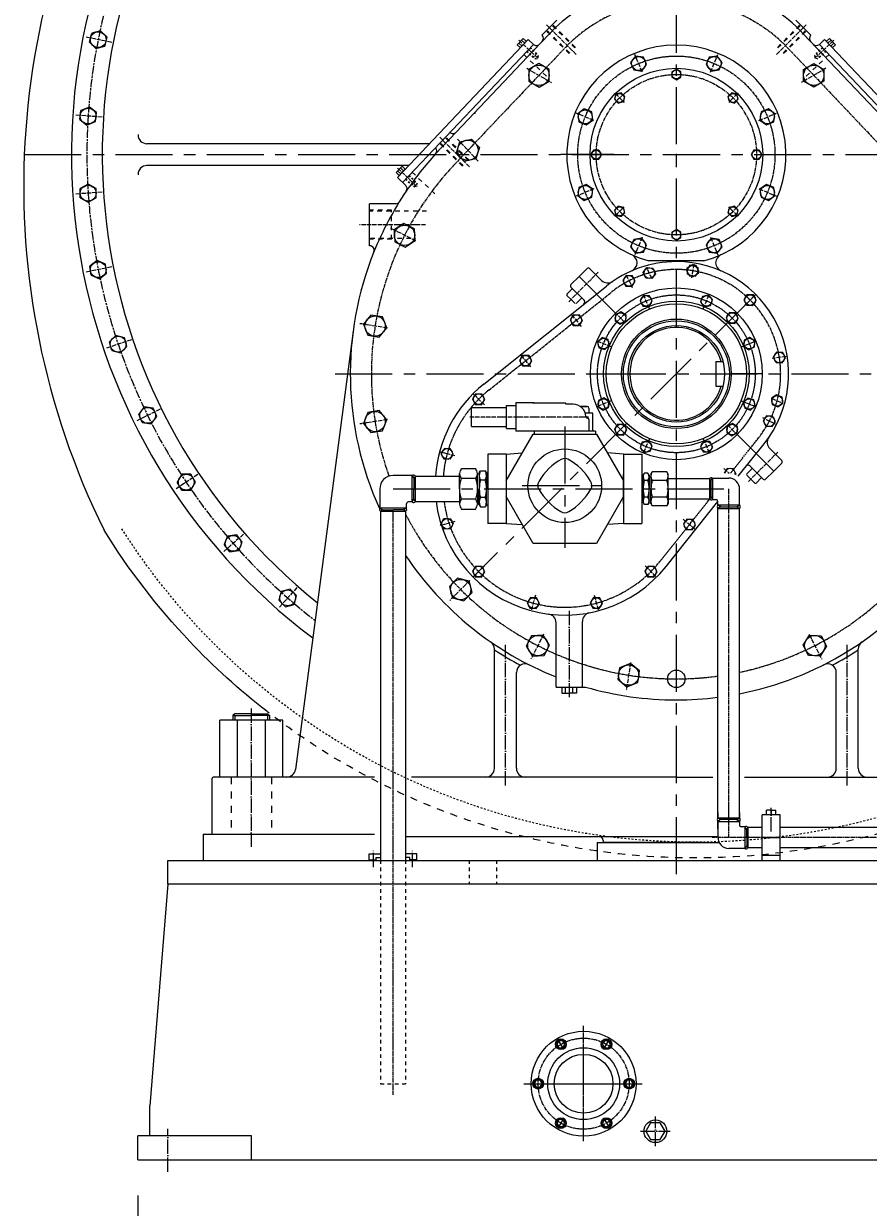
# Model space of a CAD drawing. Header units: inches. Extents: x -7 to 38035, y 41 to 29026.
# Drawn here: x 7197 to 8608, y 2469 to 4445 of the extents above; entities that cross this region are included whole.
import ezdxf

# ---------------------------------------------------------------- set-up
doc = ezdxf.new("R2010")
doc.units = ezdxf.units.IN
doc.header["$MEASUREMENT"] = 0
for name, pattern in [('ACAD_ISO04W100', [30, 24, -3, 0, -3]), ('CENTER', [50.8, 31.75, -6.35, 6.35, -6.35]), ('CHAIN', [0.7087, 0.4724, -0.0591, 0.1181, -0.0591]), ('EB_DASH', [6, 3, -3])]:
    doc.linetypes.add(name, pattern=pattern)
doc.layers.get('Defpoints').update_dxf_attribs({"lineweight": 5})
doc.layers.add('CAXA1', color=5, linetype='CENTER', lineweight=5)
doc.styles.add('Roman', font='arial.ttf')
doc.styles.get("Standard").update_dxf_attribs({"font": 'arial.ttf'})
doc.dimstyles.new('ISO-25', dxfattribs={"dimscale": 30, "dimtxt": 1.5, "dimasz": 1.5, "dimexe": 2, "dimexo": 2, "dimtad": 1, "dimtih": 1, "dimtoh": 1, "dimdec": 1, "dimlfac": 0.03937, "dimdsep": 46, "dimtxsty": 'Standard', "dimcen": 2.5, "dimclrd": 7, "dimclre": 7, "dimclrt": 7, "dimadec": 0, "dimazin": 0, "dimtfac": 1, "dimtdec": 1, "dimtmove": 0, "dimatfit": 3, "dimfxl": 1, "dimlwd": 5, "dimlwe": 5, "dimarcsym": 0})

# ---------------------------------------------------------------- blocks, each defined once
blk = doc.blocks.new('*D246')
at = {"color": 7, "linetype": 'Continuous', "lineweight": 5, "transparency": 16777216}
for p, q in [((7388.2, 2488.2), (7388.2, 1991.2)), ((9318.2, 2488.2), (9318.2, 1991.2)), ((7448.2, 2051.2), (9258.2, 2051.2))]:
    blk.add_line(p, q, dxfattribs=at)
at = {"color": 7, "transparency": 16777216}
for points in [[(7448.2, 2061.2), (7448.2, 2041.2), (7388.2, 2051.2)], [(9258.2, 2061.2), (9258.2, 2041.2), (9318.2, 2051.2)]]:
    blk.add_solid(points, dxfattribs=at)
at = {"layer": 'Defpoints', "color": 0, "transparency": 16777216}
for p in [(7388.2, 2548.2), (9318.2, 2548.2), (9318.2, 2051.2)]:
    blk.add_point(p, dxfattribs=at)
at = {"color": 7, "lineweight": 5, "transparency": 16777216, "insert": (8353.2, 2177.2), "char_height": 210, "attachment_point": 5, "style": 'Roman'}
blk.add_mtext('76', dxfattribs=at)

msp = doc.modelspace()

# ---------------------------------------------------------------- linework, layer by layer
at = {"color": 7, "lineweight": 5}
for p, q in [((8087.79, 4451.36), (8062.95, 4426.51)), ((8487.38, 4451.36), (8512.23, 4426.51)), ((7307.27, 4414.85), (7311.21, 4429.55)), ((7325.9, 4433.49), (7311.21, 4429.55)), ((7336.66, 4422.73), (7325.9, 4433.49)), ((8075.1, 4428.16), (8048.97, 4400.6)), ((8500.07, 4428.16), (8682.81, 4235.41)), ((7307.27, 4414.85), (7318.03, 4404.1)), ((7332.72, 4408.03), (7336.66, 4422.73)), ((8040.19, 4419.01), (7821.62, 4188.46)), ((8048.69, 4410.95), (7830.12, 4180.4)), ((8031.86, 4420.86), (8021.79, 4410.23)), ((8021.79, 4410.23), (8027.1, 4405.2)), ((8029.79, 4408.03), (8024.48, 4413.07)), ((8034.48, 4412.99), (8029.17, 4418.02)), ((8031.86, 4420.86), (8037.17, 4415.82)), ((8048.69, 4410.95), (8040.19, 4419.01)), ((8063.34, 4426.12), (8062.95, 4426.51)), ((8511.83, 4426.12), (8512.23, 4426.51)), ((8526.48, 4410.95), (8534.98, 4419.01)), ((8526.48, 4410.95), (8745.05, 4180.4)), ((8534.98, 4419.01), (8753.55, 4188.46)), ((8543.31, 4420.86), (8538, 4415.82)), ((8540.69, 4412.99), (8546, 4418.02)), ((8543.31, 4420.86), (8553.39, 4410.23)), ((8545.38, 4408.03), (8550.7, 4413.07)), ((8553.39, 4410.23), (8548.07, 4405.2)), ((7318.03, 4404.1), (7332.72, 4408.03)), ((8048.97, 4400.6), (7919.62, 4264.16)), ((8043.66, 4405.64), (8043.66, 4405.64)), ((7291.1, 4285.29), (7293.08, 4300.37)), ((7307.14, 4306.19), (7293.08, 4300.37)), ((7319.21, 4296.93), (7307.14, 4306.19)), ((7317.23, 4281.85), (7319.21, 4296.93)), ((7291.1, 4285.29), (7303.17, 4276.03)), ((7303.17, 4276.03), (7317.23, 4281.85)), ((7919.62, 4264.16), (7885.52, 4228.06)), ((7875.24, 4245.02), (7403.11, 4245.02)), ((7885.08, 4238.38), (7885.29, 4238.17)), ((8183.64, 4226.72), (8094.87, 4226.72)), ((7840.55, 4208.42), (7403.11, 4208.42)), ((7829.41, 4207.31), (7819.33, 4196.68)), ((7819.33, 4196.68), (7824.65, 4191.65)), ((7827.34, 4194.48), (7822.02, 4199.52)), ((7834.72, 4202.27), (7824.65, 4191.65)), ((7832.03, 4199.44), (7826.72, 4204.47)), ((7829.41, 4207.31), (7834.72, 4202.27)), ((7305.15, 4177.54), (7291.98, 4169.93)), ((7318.33, 4169.93), (7305.15, 4177.54)), ((7821.62, 4188.46), (7835.49, 4175.31)), ((7291.98, 4154.72), (7291.98, 4169.93)), ((7291.98, 4154.72), (7305.15, 4147.11)), ((7305.15, 4147.11), (7318.33, 4154.72)), ((7318.33, 4154.72), (7318.33, 4169.93)), ((7775.19, 4074.46), (7775.19, 4144.73)), ((7818.81, 4144.73), (7775.19, 4144.73)), ((7775.71, 4074.46), (7775.19, 4074.46)), ((7319.98, 4049.73), (7307.91, 4040.47)), ((7309.89, 4025.38), (7307.91, 4040.47)), ((7334.03, 4043.91), (7319.98, 4049.73)), ((7336.02, 4028.82), (7334.03, 4043.91)), ((8125.05, 4023.25), (8138.51, 4036.71)), ((8162.62, 4016.74), (8142.65, 4036.71)), ((8333.51, 4049.57), (8241.66, 4049.57)), ((7309.89, 4025.38), (7323.95, 4019.56)), ((7323.95, 4019.56), (7336.02, 4028.82)), ((8125.05, 4023.25), (8111.59, 4009.8)), ((8186.14, 3962.17), (8125.05, 4023.25)), ((7966.01, 3843.67), (8170.62, 4007.13)), ((8104.87, 3993.75), (8114.19, 4003.06)), ((8133.52, 3983.73), (8111.59, 4005.65)), ((8104.87, 3991.68), (8111.6, 3984.95)), ((8118.33, 3978.22), (8111.6, 3984.95)), ((8120.4, 3978.22), (8129.71, 3987.53)), ((7351.36, 3924.94), (7340.6, 3914.19)), ((7344.54, 3899.49), (7340.6, 3914.19)), ((7366.05, 3921.01), (7351.36, 3924.94)), ((7369.99, 3906.31), (7366.05, 3921.01)), ((7747.64, 3931.8), (7651.3, 3200.01)), ((7344.54, 3899.49), (7359.23, 3895.55)), ((7359.23, 3895.55), (7369.99, 3906.31)), ((8353.47, 3881.21), (8365.45, 3881.21)), ((8353.47, 3881.21), (8353.47, 3840.22)), ((8144.11, 3860.72), (8196.09, 3860.72)), ((8431.06, 3860.72), (8379.09, 3860.72)), ((8353.47, 3840.22), (8365.45, 3840.22)), ((7398.76, 3805.32), (7389.5, 3793.25)), ((7413.84, 3803.34), (7398.76, 3805.32)), ((7419.66, 3789.28), (7413.84, 3803.34)), ((7945.33, 3772.47), (7945.33, 3804.68)), ((7945.33, 3804.68), (8003.89, 3804.68)), ((8003.89, 3807.61), (8019.27, 3807.61)), ((8003.89, 3769.54), (8003.89, 3807.61)), ((8050.01, 3812), (8019.27, 3812)), ((8019.27, 3812), (8019.27, 3765.15)), ((8047.08, 3812), (8050.01, 3812)), ((8050.01, 3812), (8050.01, 3811.63)), ((8102.71, 3811.63), (8050.01, 3811.63)), ((8102.71, 3809.79), (8102.71, 3811.63)), ((8115.16, 3809.79), (8102.71, 3809.79)), ((8126.67, 3806.39), (8138.6, 3806.39)), ((8138.6, 3806.39), (8126.67, 3806.39)), ((8141.53, 3803.47), (8141.53, 3795.16)), ((7395.32, 3779.2), (7389.5, 3793.25)), ((7395.32, 3779.2), (7410.4, 3777.21)), ((7410.4, 3777.21), (7419.66, 3789.28)), ((8148.1, 3795.16), (8135.33, 3795.16)), ((8139.28, 3786.7), (8139.33, 3786.7)), ((8141.53, 3784.5), (8141.53, 3765.15)), ((8148.1, 3765.15), (8148.1, 3795.16)), ((7945.33, 3772.47), (8003.89, 3772.47)), ((8003.16, 3681.78), (8048.42, 3760.17)), ((8003.89, 3769.54), (8019.27, 3769.54)), ((8047.08, 3765.15), (8019.27, 3765.15)), ((8152.49, 3765.15), (8037.4, 3765.15)), ((8050.01, 3765.15), (8037.4, 3765.15)), ((8048.42, 3760.17), (8154.08, 3760.17)), ((8050.01, 3765.15), (8050.01, 3760.17)), ((8152.49, 3765.15), (8152.49, 3760.17)), ((8154.08, 3760.17), (8199.34, 3681.78)), ((8389.04, 3759.27), (8450.12, 3698.18)), ((8390.85, 3689.74), (8434, 3743.76)), ((8003.16, 3726.57), (7972.42, 3726.57)), ((7972.42, 3726.57), (7972.42, 3668.67)), ((8003.16, 3726.57), (8030.14, 3728.5)), ((8003.16, 3726.57), (8003.16, 3610.77)), ((8199.34, 3726.57), (8172.36, 3728.5)), ((8199.34, 3726.57), (8230.08, 3726.57)), ((8199.34, 3726.57), (8199.34, 3610.77)), ((8230.08, 3726.57), (8230.08, 3610.77)), ((8443.61, 3735.75), (8463.58, 3715.78)), ((7928.42, 3702.67), (7952.42, 3702.67)), ((7958.42, 3695.66), (7960.32, 3698.96)), ((7960.32, 3698.96), (7968.52, 3698.96)), ((7970.42, 3695.66), (7968.52, 3698.96)), ((8245.12, 3693.17), (8247.31, 3696.95)), ((8245.12, 3693.17), (8247.31, 3696.95)), ((8271.94, 3696.93), (8247.31, 3696.95)), ((8271.94, 3696.93), (8247.31, 3696.95)), ((8274.12, 3693.14), (8271.94, 3696.93)), ((8274.12, 3693.14), (8271.94, 3696.93)), ((8405.09, 3693.53), (8414.4, 3702.85)), ((8410.6, 3706.65), (8432.52, 3684.73)), ((8450.12, 3698.18), (8436.66, 3684.73)), ((8450.12, 3698.18), (8463.58, 3711.64)), ((7461.36, 3692.91), (7453.76, 3679.74)), ((7461.36, 3666.56), (7453.76, 3679.74)), ((7476.58, 3692.91), (7461.36, 3692.91)), ((7484.19, 3679.74), (7476.58, 3692.91)), ((7476.58, 3666.56), (7484.19, 3679.74)), ((7846.16, 3690.67), (7814.32, 3690.67)), ((7846.17, 3646.67), (7846.16, 3690.68)), ((7846.16, 3690.67), (7849.32, 3686.17)), ((7851.82, 3689.67), (7849.32, 3686.17)), ((7849.32, 3686.17), (7849.32, 3668.67)), ((7851.82, 3689.67), (7851.82, 3689.67)), ((7851.82, 3668.67), (7851.82, 3689.67)), ((7851.83, 3689.68), (7925.42, 3689.68)), ((7903.52, 3689.68), (7925.42, 3689.68)), ((7925.42, 3668.68), (7925.42, 3694.3)), ((7952.42, 3685.93), (7928.42, 3685.93)), ((7955.42, 3668.68), (7955.42, 3694.3)), ((7955.42, 3693.57), (7958.42, 3693.57)), ((7958.42, 3695.66), (7958.42, 3668.67)), ((7968.43, 3683.33), (7960.41, 3683.33)), ((7970.42, 3695.66), (7970.42, 3668.67)), ((7970.42, 3695.17), (7972.42, 3695.17)), ((8199.34, 3644.33), (8199.34, 3693.01)), ((8230.08, 3689.67), (8232.08, 3689.67)), ((8232.08, 3691.66), (8233.98, 3694.96)), ((8232.08, 3691.66), (8232.08, 3668.67)), ((8240.18, 3694.96), (8233.98, 3694.96)), ((8240.09, 3682.81), (8234.07, 3682.81)), ((8242.08, 3691.66), (8240.18, 3694.96)), ((8242.08, 3691.66), (8242.08, 3668.67)), ((8245.12, 3688.16), (8242.08, 3688.16)), ((8245.12, 3688.16), (8242.08, 3688.16)), ((8245.12, 3693.17), (8245.1, 3668.66)), ((8245.12, 3693.17), (8245.1, 3668.66)), ((8271.92, 3682.78), (8247.3, 3682.8)), ((8271.92, 3682.78), (8247.3, 3682.8)), ((8274.1, 3668.63), (8274.12, 3693.14)), ((8274.1, 3668.63), (8274.12, 3693.14)), ((8274.11, 3685.63), (8343.05, 3685.64)), ((8345.02, 3682.23), (8343.05, 3685.64)), ((8343.05, 3685.64), (8343.05, 3651.7)), ((8345.02, 3682.23), (8348.17, 3686.67)), ((8345.02, 3682.23), (8345.02, 3655.11)), ((8345.02, 3668.67), (8345.02, 3682.17)), ((8345.02, 3681.17), (8345.02, 3682.17)), ((8348.17, 3686.67), (8375.02, 3686.67)), ((8348.17, 3686.67), (8348.17, 3650.67)), ((8405.09, 3691.46), (8411.82, 3684.73)), ((8418.54, 3678), (8411.82, 3684.73)), ((8420.61, 3678), (8429.93, 3687.32)), ((7461.36, 3666.56), (7476.58, 3666.56)), ((7792.32, 3668.72), (7792.32, 3636.82)), ((7849.32, 3651.17), (7849.32, 3668.67)), ((7851.82, 3647.68), (7851.82, 3668.67)), ((7925.42, 3668.67), (7925.42, 3643.04)), ((7955.42, 3668.67), (7955.42, 3643.04)), ((7958.42, 3641.68), (7958.42, 3668.67)), ((7970.42, 3641.68), (7970.42, 3668.67)), ((7972.42, 3668.67), (7972.42, 3610.77)), ((8232.08, 3645.68), (8232.08, 3668.67)), ((8242.08, 3645.68), (8242.08, 3668.67)), ((8245.12, 3644.18), (8245.1, 3668.69)), ((8245.12, 3644.18), (8245.1, 3668.69)), ((8274.1, 3668.71), (8274.12, 3644.2)), ((8274.1, 3668.71), (8274.12, 3644.2)), ((8392.99, 3641.76), (8392.99, 3667.59)), ((7836.32, 3642.67), (7836.32, 3636.83)), ((7846.16, 3646.67), (7840.32, 3646.67)), ((7846.16, 3646.67), (7849.32, 3651.17)), ((7851.82, 3647.67), (7849.32, 3651.17)), ((7851.82, 3647.67), (7925.42, 3647.67)), ((7903.52, 3647.67), (7925.42, 3647.67)), ((7952.42, 3651.42), (7928.42, 3651.42)), ((7955.42, 3643.78), (7958.42, 3643.78)), ((7958.42, 3641.68), (7960.32, 3638.38)), ((7960.32, 3638.38), (7968.52, 3638.38)), ((7968.43, 3654.01), (7960.41, 3654.01)), ((7970.42, 3641.68), (7968.52, 3638.38)), ((7970.42, 3642.17), (7972.42, 3642.17)), ((8048.42, 3577.17), (8003.16, 3655.57)), ((8199.34, 3655.57), (8154.08, 3577.17)), ((8230.08, 3647.67), (8232.08, 3647.67)), ((8232.08, 3645.68), (8233.98, 3642.38)), ((8240.18, 3642.38), (8233.98, 3642.38)), ((8240.09, 3654.53), (8234.07, 3654.53)), ((8242.08, 3645.68), (8240.18, 3642.38)), ((8245.12, 3649.19), (8242.08, 3649.18)), ((8245.12, 3649.19), (8242.08, 3649.18)), ((8245.12, 3644.18), (8247.31, 3640.39)), ((8245.12, 3644.18), (8247.31, 3640.39)), ((8271.92, 3654.56), (8247.3, 3654.54)), ((8271.92, 3654.56), (8247.3, 3654.54)), ((8271.94, 3640.41), (8247.31, 3640.39)), ((8271.94, 3640.41), (8247.31, 3640.39)), ((8270.53, 3539.14), (8357.05, 3647.44)), ((8274.12, 3644.2), (8271.94, 3640.41)), ((8274.12, 3644.2), (8271.94, 3640.41)), ((8274.11, 3651.72), (8342.85, 3651.7)), ((8345.02, 3655.11), (8343, 3651.62)), ((8345.02, 3655.11), (8348.17, 3650.67)), ((8348.17, 3650.67), (8354.05, 3650.67)), ((8357.05, 3641.76), (8357.05, 3647.67)), ((8361.46, 3638.67), (8357.05, 3641.76)), ((8357.05, 3641.76), (8392.99, 3641.76)), ((8361.46, 3638.67), (8357.05, 3635.59)), ((8361.46, 3638.67), (8388.58, 3638.67)), ((8388.58, 3638.67), (8392.99, 3641.76)), ((8388.58, 3638.67), (8392.99, 3635.59)), ((7792.31, 3636.82), (7796.81, 3633.67)), ((7792.32, 3636.82), (7836.32, 3636.83)), ((7793.31, 3631.17), (7796.81, 3633.67)), ((7793.31, 3631.17), (7793.33, 3048.2)), ((7793.32, 3631.17), (7835.32, 3631.17)), ((7796.81, 3633.67), (7814.31, 3633.67)), ((7831.81, 3633.67), (7814.31, 3633.67)), ((7836.32, 3636.83), (7831.81, 3633.67)), ((7835.31, 3631.17), (7831.81, 3633.67)), ((7835.31, 3631.17), (7835.32, 3048.2)), ((7928.42, 3634.68), (7952.42, 3634.68)), ((8357.05, 3119.29), (8357.05, 3635.59)), ((8357.05, 3635.59), (8392.99, 3635.59)), ((8392.99, 3119.29), (8392.99, 3635.59)), ((8003.16, 3610.77), (7972.42, 3610.77)), ((8003.16, 3610.77), (8030.14, 3608.84)), ((8199.34, 3610.77), (8172.36, 3608.84)), ((8199.34, 3610.77), (8230.08, 3610.77)), ((7538.11, 3589.64), (7532.29, 3575.58)), ((7553.19, 3591.62), (7538.11, 3589.64)), ((7562.45, 3579.55), (7553.19, 3591.62)), ((7556.63, 3565.5), (7562.45, 3579.55)), ((7541.55, 3563.51), (7532.29, 3575.58)), ((7541.55, 3563.51), (7556.63, 3565.5)), ((8154.08, 3577.17), (8048.42, 3577.17)), ((7642.37, 3501.2), (7627.68, 3497.26)), ((7653.13, 3490.44), (7642.37, 3501.2)), ((7627.68, 3497.26), (7623.74, 3482.56)), ((7634.5, 3471.81), (7623.74, 3482.56)), ((7649.19, 3475.74), (7653.13, 3490.44)), ((7634.5, 3471.81), (7649.19, 3475.74)), ((8086.61, 3337.66), (8086.61, 3444.93)), ((8130.53, 3337.66), (8130.53, 3447.28)), ((7983.81, 3201.92), (7983.81, 3400.97)), ((8591.37, 3201.92), (8591.37, 3400.97)), ((8020.41, 3201.92), (8020.41, 3361.74)), ((8554.77, 3201.92), (8554.77, 3361.74)), ((8086.61, 3337.66), (8135.9, 3337.66)), ((8096.48, 3337.66), (8096.48, 3327.24)), ((8096.48, 3327.24), (8108.57, 3327.24)), ((8102.52, 3327.24), (8102.52, 3337.66)), ((8120.66, 3327.24), (8108.57, 3327.24)), ((8114.62, 3327.24), (8114.62, 3337.66)), ((8120.66, 3337.66), (8120.66, 3327.24)), ((7630.19, 3282.44), (7524.78, 3282.44)), ((7524.78, 3187.28), (7524.78, 3282.44)), ((7550.11, 3292.69), (7546.74, 3289.99)), ((7546.74, 3289.99), (7546.74, 3282.44)), ((7546.74, 3289.99), (7577.49, 3289.99)), ((7577.49, 3292.69), (7550.11, 3292.69)), ((7550.11, 3289.99), (7550.11, 3282.44)), ((7554.24, 3282.44), (7554.24, 3187.28)), ((7577.49, 3292.69), (7604.87, 3292.69)), ((7608.23, 3289.99), (7577.49, 3289.99)), ((7600.73, 3282.44), (7600.73, 3187.28)), ((7604.87, 3292.69), (7608.23, 3289.99)), ((7604.87, 3289.99), (7604.87, 3282.44)), ((7608.23, 3289.99), (7608.23, 3282.44)), ((7630.19, 3187.28), (7630.19, 3282.44)), ((7511.61, 3182.89), (7511.61, 3092.12)), ((7783.58, 3187.28), (7516, 3187.28)), ((8287.59, 3187.28), (7845.06, 3187.28)), ((8287.59, 3187.28), (8348.71, 3187.28)), ((8401.32, 3187.28), (9063.57, 3187.28)), ((8357.05, 3128.11), (8357.05, 3119.29)), ((8392.99, 3128.11), (8392.99, 3119.29)), ((8431.02, 3048.2), (8431.02, 3124.2)), ((8461.02, 3124.2), (8431.02, 3124.2)), ((8446.02, 3132.2), (8438.23, 3132.2)), ((8438.23, 3124.2), (8438.23, 3132.2)), ((8446.02, 3132.2), (8453.82, 3132.2)), ((8446.02, 3132.2), (8446.02, 3124.2)), ((8453.82, 3124.2), (8453.82, 3132.2)), ((8461.02, 3048.2), (8461.02, 3124.2)), ((8361.46, 3116.2), (8357.05, 3119.29)), ((8357.05, 3119.29), (8392.99, 3119.29)), ((8361.46, 3116.2), (8357.05, 3113.11)), ((8357.05, 3101.01), (8357.05, 3113.11)), ((8357.05, 3113.11), (8357.05, 3087.28)), ((8357.05, 3113.11), (8392.99, 3113.11)), ((8388.58, 3116.2), (8361.46, 3116.2)), ((8388.58, 3116.2), (8392.99, 3119.29)), ((8388.58, 3116.2), (8392.99, 3113.11)), ((8392.99, 3113.11), (8392.99, 3107.2)), ((8401.87, 3104.2), (8395.99, 3104.2)), ((8405.02, 3099.7), (8401.87, 3104.2)), ((8401.87, 3104.2), (8401.87, 3068.2)), ((7496.97, 3092.12), (7783.58, 3092.12)), ((7496.97, 3092.12), (7496.97, 3048.2)), ((7835.32, 3088.2), (8287.59, 3088.2)), ((8287.59, 3088.2), (8357.05, 3088.2)), ((8405.02, 3099.7), (8407.04, 3103.2)), ((8405.02, 3086.2), (8405.02, 3099.7)), ((8405.02, 3086.2), (8405.02, 3072.7)), ((8431.02, 3103.2), (8407.04, 3103.2)), ((8407.04, 3103.2), (8407.04, 3069.2)), ((8431.02, 3086.2), (8461.02, 3086.2)), ((8858.51, 3103.2), (8461.02, 3103.2)), ((8155.09, 3078.2), (8358.89, 3078.2)), ((8155.09, 3078.2), (8155.09, 3048.2)), ((8165.09, 3081.2), (8165.09, 3078.2)), ((8331.18, 3078.2), (8165.09, 3078.2)), ((8401.87, 3068.2), (8375.02, 3068.2)), ((8405.02, 3072.7), (8401.87, 3068.2)), ((8405.02, 3073.7), (8405.02, 3072.7)), ((8405.02, 3072.7), (8407.04, 3069.2)), ((8431.02, 3069.2), (8407.04, 3069.2)), ((8858.51, 3069.2), (8461.02, 3069.2)), ((7438.21, 3008.2), (7438.21, 3048.2)), ((7438.21, 3048.2), (8942.73, 3048.2)), ((7774.32, 3059.2), (7793.33, 3059.2)), ((7774.32, 3049.2), (7774.32, 3059.2)), ((7774.32, 3049.2), (7786.32, 3049.2)), ((7786.32, 3048.2), (7786.32, 3053.2)), ((7786.32, 3053.2), (7793.33, 3053.2)), ((7854.32, 3059.2), (7835.31, 3059.2)), ((7842.33, 3053.2), (7835.32, 3053.2)), ((7854.32, 3049.2), (7842.32, 3049.2)), ((7842.33, 3048.2), (7842.33, 3053.2)), ((7854.32, 3049.2), (7854.32, 3059.2)), ((8461.02, 3056.2), (8431.02, 3056.2)), ((7438.21, 3008.2), (7408.21, 2638.2)), ((8353.21, 3008.2), (7438.21, 3008.2)), ((9133.1, 3008.1), (8353.21, 3008.2)), ((7408.21, 2588.2), (7408.21, 2638.2)), ((7388.21, 2548.2), (7388.21, 2588.2)), ((7578.21, 2588.2), (7388.21, 2588.2)), ((7578.21, 2548.2), (7578.21, 2588.2)), ((7388.21, 2548.2), (9318.21, 2548.2))]:
    msp.add_line(p, q, dxfattribs=at)
at = {"color": 7, "linetype": 'EB_DASH', "lineweight": 5, "ltscale": 2.5}
for p, q in [((8108.57, 4395.38), (8070.19, 4433.76)), ((8109.4, 4396.25), (8071.04, 4434.61)), ((8118.05, 4404.91), (8079.7, 4443.26)), ((8118.93, 4405.73), (8080.55, 4444.11)), ((8456.25, 4405.73), (8494.63, 4444.11)), ((8457.12, 4404.91), (8495.48, 4443.26)), ((8465.77, 4396.25), (8504.13, 4434.61)), ((8466.6, 4395.38), (8504.98, 4433.76)), ((8032.58, 4393.95), (8071.89, 4356.68)), ((8542.6, 4393.95), (8503.29, 4356.68)), ((7939.86, 4217.1), (7901.5, 4255.46)), ((7940.73, 4217.93), (7902.35, 4256.31)), ((7930.38, 4207.57), (7892, 4245.95)), ((7931.21, 4208.45), (7892.85, 4246.8)), ((7846.24, 4197.4), (7888.12, 4157.69)), ((7811.79, 4133.75), (7775.19, 4133.75)), ((7870.44, 4132.29), (7775.19, 4132.29)), ((7811.79, 4085.44), (7811.79, 4133.75)), ((7844.18, 4086.9), (7775.19, 4086.9)), ((7811.79, 4085.44), (7775.19, 4085.44))]:
    msp.add_line(p, q, dxfattribs=at)
at = {"color": 7, "linetype": 'ACAD_ISO04W100', "lineweight": 5, "ltscale": 0.3}
for p, q in [((8120.12, 4394.19), (8070.73, 4443.57)), ((8455.06, 4394.19), (8504.44, 4443.57)), ((7344.68, 4414.27), (7301.23, 4422.92)), ((8024.52, 4417.73), (8057.05, 4386.89)), ((8550.66, 4417.73), (8518.13, 4386.89)), ((8230.41, 4364.74), (8218.2, 4394.23)), ((8344.76, 4364.74), (8356.97, 4394.23)), ((8037.76, 4370.96), (8078.78, 4347.27)), ((8537.41, 4370.96), (8496.39, 4347.27)), ((8185.62, 4328.69), (8200.23, 4314.08)), ((8389.56, 4328.69), (8374.95, 4314.08)), ((7328.26, 4289.6), (7284.06, 4292.49)), ((8149.56, 4283.89), (8120.08, 4296.1)), ((8425.61, 4283.89), (8455.1, 4296.1)), ((7941.92, 4206.38), (7892.54, 4255.76)), ((7956.44, 4215.83), (7921.99, 4252.77)), ((7822.06, 4204.18), (7854.59, 4173.34)), ((7328.26, 4163.84), (7284.06, 4160.94)), ((8149.56, 4169.55), (8120.08, 4157.33)), ((8425.61, 4169.55), (8455.1, 4157.33)), ((8185.62, 4124.75), (8200.23, 4139.36)), ((8389.56, 4124.75), (8374.95, 4139.36)), ((7868.82, 4109.59), (7758.4, 4109.6)), ((7852.56, 4082.38), (7810.82, 4103.64)), ((8230.41, 4088.69), (8218.2, 4059.21)), ((8344.76, 4088.69), (8356.97, 4059.21)), ((7344.68, 4039.16), (7301.23, 4030.52)), ((8246.66, 4019.64), (8238.33, 4038.36)), ((8316.62, 4044.01), (8312.94, 4020.78)), ((8316.62, 4044.01), (8312.94, 4020.78)), ((8107.75, 3981.1), (8156.91, 4030.26)), ((8203.34, 4026.06), (8214.02, 4005.11)), ((8242.54, 3969.47), (8232.12, 3994.62)), ((8332.63, 3969.47), (8343.05, 3994.62)), ((8418.81, 3991.94), (8402.18, 3975.31)), ((8129.3, 3939.8), (8112.1, 3960.37)), ((8202.39, 3945.92), (8186.14, 3962.17)), ((7805.35, 3937.1), (7759.08, 3944.43)), ((7377.23, 3917.69), (7335.28, 3903.45)), ((8178.83, 3905.77), (8153.68, 3916.18)), ((8396.34, 3905.77), (8421.49, 3916.18)), ((8044.68, 3872.19), (8027.47, 3892.76)), ((8470.87, 3889.75), (8447.65, 3886.07)), ((7966.96, 3808.68), (7948.04, 3827.59)), ((8178.83, 3815.67), (8153.68, 3805.25)), ((8396.34, 3815.67), (8421.49, 3805.25)), ((8446.5, 3819.8), (8465.23, 3811.46)), ((7425.35, 3801.51), (7385.62, 3781.92)), ((7805.35, 3784.34), (7759.08, 3777.01)), ((8140.95, 3788.57), (7942.8, 3788.57)), ((8452.93, 3776.47), (8431.98, 3787.15)), ((8372.78, 3775.52), (8389.04, 3759.27)), ((8242.54, 3751.97), (8232.12, 3726.81)), ((8332.63, 3751.97), (8343.05, 3726.81)), ((7917.8, 3723.54), (7891.96, 3730.46)), ((8407.97, 3680.89), (8457.13, 3730.04)), ((8366.66, 3702.44), (8375.53, 3695.02)), ((7488.23, 3692.6), (7451.39, 3667.99)), ((8299.06, 3617.81), (8319.63, 3600.61)), ((7917.8, 3613.81), (7891.96, 3606.88)), ((7564.78, 3592.84), (7531.48, 3563.63)), ((7966.96, 3540.09), (7948.04, 3521.17)), ((8235.54, 3540.09), (8254.46, 3521.17)), ((7653.7, 3503.91), (7624.5, 3470.61)), ((7942.35, 3515.48), (7909.22, 3482.35)), ((8052.1, 3490.93), (8045.17, 3465.09)), ((8150.4, 3490.93), (8157.33, 3465.09)), ((8065.93, 3425.69), (8044.66, 3383.95)), ((8509.24, 3425.69), (8530.51, 3383.95)), ((8211.21, 3378.49), (8203.88, 3332.21))]:
    msp.add_line(p, q, dxfattribs=at)
at = {"color": 7, "linetype": 'CHAIN', "lineweight": 5, "ltscale": 10}
for p, q in [((8100.6, 4403.99), (7917.86, 4211.23)), ((8474.58, 4403.99), (8657.32, 4211.23)), ((7974.24, 3833.37), (8178.85, 3996.83)), ((8132.72, 2579.04), (8132.72, 2771.65)), ((8032.93, 2675.2), (8230.72, 2675.2))]:
    msp.add_line(p, q, dxfattribs=at)
at = {"color": 7, "linetype": 'EB_DASH', "lineweight": 5}
for p, q in [((8037.61, 4399.26), (8048.24, 4389.19)), ((8038.12, 4399.8), (8051.93, 4386.7)), ((8043.15, 4405.11), (8056.97, 4392.01)), ((8043.66, 4405.64), (8054.28, 4395.57)), ((8054.28, 4395.57), (8048.24, 4389.19)), ((8056.97, 4392.01), (8051.93, 4386.7)), ((8056.96, 4392), (8055.98, 4387.91)), ((8532.02, 4405.11), (8518.21, 4392.01)), ((8518.21, 4392.01), (8523.24, 4386.7)), ((8518.22, 4392), (8519.2, 4387.91)), ((8531.52, 4405.64), (8520.89, 4395.57)), ((8520.89, 4395.57), (8526.94, 4389.19)), ((8537.06, 4399.8), (8523.24, 4386.7)), ((8537.56, 4399.26), (8526.94, 4389.19)), ((8051.94, 4386.71), (8055.98, 4387.91)), ((8523.23, 4386.71), (8519.2, 4387.91)), ((8142.25, 4226.72), (8125.08, 4226.72)), ((7840.7, 4191.56), (7854.51, 4178.46)), ((7841.2, 4192.09), (7851.83, 4182.02)), ((7835.16, 4185.71), (7845.78, 4175.64)), ((7835.66, 4186.25), (7849.48, 4173.15)), ((7845.78, 4175.64), (7851.83, 4182.02)), ((7849.48, 4173.15), (7854.51, 4178.46)), ((7849.49, 4173.16), (7853.52, 4174.36)), ((7854.5, 4178.45), (7853.52, 4174.36))]:
    msp.add_line(p, q, dxfattribs=at)
at = {"color": 7, "linetype": 'CHAIN', "lineweight": 5, "ltscale": 5}
for p, q in [((8378.06, 3694.85), (8423.7, 3751.98)), ((8260.24, 3547.37), (8343.26, 3651.29))]:
    msp.add_line(p, q, dxfattribs=at)
at = {"color": 7, "linetype": 'CHAIN', "lineweight": 5, "ltscale": 15}
for p, q in [((8375.02, 3086.2), (8375.02, 3668.67)), ((7814.32, 2656.8), (7814.32, 3631.17)), ((9054.19, 3086.2), (8347.31, 3086.2))]:
    msp.add_line(p, q, dxfattribs=at)
at = {"color": 7, "linetype": 'ACAD_ISO04W100', "lineweight": 5}
for p, q in [((8108.57, 3464.68), (8108.57, 3320.97)), ((8002.11, 3173.32), (8002.11, 3409.02)), ((8573.07, 3173.32), (8573.07, 3409.02)), ((7577.49, 3301.85), (7577.49, 3070.89)), ((8446.02, 3096.43), (8446.02, 3136.16)), ((7781.82, 3036.76), (7781.82, 3065.94)), ((7846.82, 3036.76), (7846.82, 3065.94)), ((8099.72, 2732.34), (8089.71, 2749.69)), ((8165.71, 2732.34), (8175.72, 2749.69)), ((8099.72, 2618.05), (8089.71, 2600.71)), ((8165.71, 2618.05), (8175.72, 2600.71)), ((8252.54, 2571.01), (8252.54, 2620.39)), ((7438.21, 2528.03), (7438.21, 2600.01)), ((8227.85, 2595.7), (8277.23, 2595.7))]:
    msp.add_line(p, q, dxfattribs=at)
at = {"color": 7, "linetype": 'EB_DASH', "lineweight": 5, "ltscale": 4}
for p, q in [((7543.82, 3187.28), (7543.82, 3092.12)), ((7611.16, 3187.28), (7611.16, 3092.12))]:
    msp.add_line(p, q, dxfattribs=at)
at = {"color": 7, "linetype": 'EB_DASH', "lineweight": 5, "ltscale": 2}
for p, q in [((7793.33, 3048.2), (7793.33, 2675.2)), ((7835.32, 3048.2), (7835.32, 2675.2)), ((7941.32, 3048.2), (7941.32, 3008.2)), ((7987.31, 3048.2), (7987.31, 3008.2)), ((7793.33, 2675.2), (7835.32, 2675.2))]:
    msp.add_line(p, q, dxfattribs=at)
at = {"color": 7, "lineweight": 5}
for points in [[(8219.38, 4391.38), (8211.15, 4380.65), (8216.32, 4368.15), (8229.74, 4366.38), (8237.97, 4377.12), (8232.79, 4389.61)], [(8355.79, 4391.38), (8342.38, 4389.61), (8337.2, 4377.12), (8345.44, 4366.38), (8358.85, 4368.15), (8364.03, 4380.65)], [(8041.15, 4349.37), (8058.15, 4339.58), (8075.13, 4349.4), (8075.11, 4369.02), (8058.11, 4378.81), (8041.13, 4368.99)], [(8287.59, 4369.46), (8279.98, 4365.07), (8279.98, 4356.29), (8287.59, 4351.89), (8295.19, 4356.29), (8295.19, 4365.07)], [(8534.03, 4349.37), (8517.03, 4339.58), (8500.05, 4349.4), (8500.06, 4369.02), (8517.06, 4378.81), (8534.04, 4368.99)], [(8186.65, 4327.65), (8184.38, 4319.17), (8190.59, 4312.96), (8199.07, 4315.23), (8201.35, 4323.72), (8195.14, 4329.93)], [(8388.52, 4327.65), (8380.04, 4329.93), (8373.83, 4323.72), (8376.1, 4315.23), (8384.58, 4312.96), (8390.8, 4319.17)], [(8122.93, 4294.92), (8124.69, 4281.51), (8137.19, 4276.33), (8147.92, 4284.57), (8146.16, 4297.98), (8133.66, 4303.16)], [(8452.25, 4294.92), (8441.52, 4303.16), (8429.02, 4297.98), (8427.25, 4284.57), (8437.98, 4276.33), (8450.48, 4281.51)], [(7952.87, 4219.7), (7933.76, 4215.26), (7920.36, 4229.59), (7926.07, 4248.36), (7945.18, 4252.8), (7958.58, 4238.47)], [(8144.84, 4226.72), (8149.23, 4219.11), (8158.02, 4219.11), (8162.41, 4226.72), (8158.02, 4234.33), (8149.23, 4234.33)], [(8430.33, 4226.72), (8425.94, 4234.33), (8417.15, 4234.33), (8412.76, 4226.72), (8417.15, 4219.11), (8425.94, 4219.11)], [(8122.93, 4158.51), (8133.66, 4150.28), (8146.16, 4155.46), (8147.92, 4168.87), (8137.19, 4177.1), (8124.69, 4171.93)], [(8452.25, 4158.51), (8450.48, 4171.93), (8437.98, 4177.1), (8427.25, 4168.87), (8429.02, 4155.46), (8441.52, 4150.28)], [(8186.65, 4125.78), (8195.14, 4123.51), (8201.35, 4129.72), (8199.07, 4138.21), (8190.59, 4140.48), (8184.38, 4134.27)], [(8388.52, 4125.78), (8390.8, 4134.27), (8384.58, 4140.48), (8376.1, 4138.21), (8373.83, 4129.72), (8380.04, 4123.51)], [(7851.11, 4083.08), (7850.11, 4102.67), (7832.65, 4111.61), (7816.18, 4100.94), (7817.18, 4081.35), (7834.64, 4072.42)], [(8287.59, 4083.97), (8295.19, 4088.37), (8295.19, 4097.15), (8287.59, 4101.54), (8279.98, 4097.15), (8279.98, 4088.37)], [(8219.38, 4062.06), (8232.79, 4063.82), (8237.97, 4076.32), (8229.74, 4087.05), (8216.32, 4085.29), (8211.15, 4072.79)], [(8355.79, 4062.06), (8364.03, 4072.79), (8358.85, 4085.29), (8345.44, 4087.05), (8337.2, 4076.32), (8342.38, 4063.82)], [(8238.33, 4038.36), (8248.52, 4037.29), (8252.69, 4027.93), (8246.66, 4019.64), (8236.47, 4020.71), (8232.3, 4030.07)], [(8310.19, 4041.92), (8304.61, 4033.33), (8309.26, 4024.19), (8319.49, 4023.66), (8325.07, 4032.25), (8320.42, 4041.38)], [(8323.97, 4028.14), (8315.38, 4022.56), (8306.25, 4027.21), (8305.71, 4037.44), (8314.3, 4043.02), (8323.43, 4038.37)], [(8203.84, 4025.08), (8198.26, 4016.48), (8202.91, 4007.35), (8213.15, 4006.81), (8218.73, 4015.41), (8214.08, 4024.54)], [(8406.12, 3993.04), (8400.54, 3984.44), (8405.19, 3975.31), (8415.43, 3974.78), (8421.01, 3983.37), (8416.36, 3992.5)], [(8232.51, 3991.58), (8226.93, 3982.98), (8231.58, 3973.85), (8241.82, 3973.32), (8247.4, 3981.91), (8242.75, 3991.04)], [(8341.18, 3992.2), (8331.15, 3990.06), (8327.99, 3980.32), (8334.84, 3972.7), (8344.87, 3974.83), (8348.03, 3984.58)], [(7803.76, 3937.32), (7796.75, 3955.65), (7777.38, 3958.74), (7765.02, 3943.51), (7772.02, 3925.19), (7791.39, 3922.09)], [(8115.9, 3959.39), (8110.32, 3950.8), (8114.97, 3941.67), (8125.21, 3941.13), (8130.79, 3949.73), (8126.13, 3958.86)], [(8185.27, 3949.21), (8193.86, 3943.63), (8202.99, 3948.28), (8203.53, 3958.52), (8194.93, 3964.1), (8185.8, 3959.45)], [(8376.08, 3963.04), (8370.5, 3954.44), (8375.15, 3945.31), (8385.39, 3944.78), (8390.97, 3953.37), (8386.32, 3962.5)], [(8156.11, 3914.31), (8158.24, 3904.28), (8167.99, 3901.12), (8175.6, 3907.97), (8173.47, 3918), (8163.73, 3921.16)], [(8418.45, 3915.79), (8409.85, 3921.37), (8400.72, 3916.72), (8400.19, 3906.49), (8408.78, 3900.91), (8417.91, 3905.56)], [(8455.01, 3897.1), (8449.42, 3888.51), (8454.08, 3879.38), (8464.31, 3878.84), (8469.89, 3887.44), (8465.24, 3896.57)], [(8031.27, 3891.79), (8025.69, 3883.19), (8030.34, 3874.06), (8040.58, 3873.52), (8046.16, 3882.12), (8041.51, 3891.25)], [(7952.7, 3827.41), (7947.12, 3818.81), (7951.78, 3809.68), (7962.01, 3809.14), (7967.59, 3817.74), (7962.94, 3826.87)], [(8156.73, 3805.64), (8165.32, 3800.06), (8174.45, 3804.71), (8174.99, 3814.95), (8166.39, 3820.53), (8157.26, 3815.88)], [(8419.06, 3807.13), (8416.93, 3817.15), (8407.19, 3820.32), (8399.57, 3813.46), (8401.7, 3803.44), (8411.45, 3800.27)], [(8465.23, 3811.46), (8464.16, 3821.65), (8454.8, 3825.82), (8446.5, 3819.8), (8447.58, 3809.6), (8456.94, 3805.44)], [(7803.77, 3784.06), (7791.44, 3799.32), (7772.06, 3796.28), (7765.01, 3777.98), (7777.33, 3762.71), (7796.71, 3765.76)], [(8199.09, 3758.4), (8204.67, 3766.99), (8200.02, 3776.12), (8189.79, 3776.66), (8184.21, 3768.07), (8188.86, 3758.93)], [(8389.91, 3772.22), (8381.31, 3777.8), (8372.18, 3773.15), (8371.65, 3762.92), (8380.24, 3757.34), (8389.37, 3761.99)], [(8438.16, 3790.76), (8432.58, 3782.16), (8437.23, 3773.03), (8447.47, 3772.49), (8453.05, 3781.09), (8448.4, 3790.22)], [(8234, 3729.24), (8244.02, 3731.37), (8247.19, 3741.12), (8240.33, 3748.73), (8230.31, 3746.6), (8227.14, 3736.86)], [(8342.66, 3729.86), (8348.24, 3738.45), (8343.59, 3747.58), (8333.36, 3748.12), (8327.78, 3739.52), (8332.43, 3730.39)], [(8304.87, 3618.19), (8299.29, 3609.59), (8303.94, 3600.46), (8314.18, 3599.93), (8319.76, 3608.52), (8315.11, 3617.65)], [(7952.7, 3539.62), (7947.12, 3531.02), (7951.78, 3521.89), (7962.01, 3521.36), (7967.59, 3529.95), (7962.94, 3539.08)], [(8240.49, 3539.62), (8234.91, 3531.02), (8239.56, 3521.89), (8249.8, 3521.36), (8255.38, 3529.95), (8250.72, 3539.08)], [(7941.23, 3514.32), (7922.29, 3519.42), (7908.39, 3505.57), (7913.44, 3486.62), (7932.39, 3481.51), (7946.28, 3495.36)], [(8043.93, 3486.95), (8038.35, 3478.36), (8043, 3469.22), (8053.23, 3468.69), (8058.82, 3477.28), (8054.16, 3486.41)], [(8149.27, 3486.95), (8143.68, 3478.36), (8148.34, 3469.22), (8158.57, 3468.69), (8164.15, 3477.28), (8159.5, 3486.41)], [(8065.22, 3424.24), (8045.63, 3423.24), (8036.7, 3405.78), (8047.36, 3389.31), (8066.95, 3390.31), (8075.88, 3407.77)], [(8509.95, 3424.24), (8529.54, 3423.24), (8538.47, 3405.78), (8527.81, 3389.31), (8508.22, 3390.31), (8499.29, 3407.77)], [(8210.98, 3376.89), (8192.66, 3369.89), (8189.56, 3350.51), (8204.79, 3338.15), (8223.12, 3345.15), (8226.21, 3364.52)], [(8087.92, 2741.02), (8091.32, 2735.13), (8098.12, 2735.13), (8101.52, 2741.02), (8098.12, 2746.9), (8091.32, 2746.9)], [(8167.32, 2746.9), (8163.92, 2741.02), (8167.32, 2735.13), (8174.12, 2735.13), (8177.52, 2741.02), (8174.12, 2746.9)], [(8053.32, 2669.31), (8060.12, 2669.31), (8063.52, 2675.2), (8060.12, 2681.09), (8053.32, 2681.09), (8049.92, 2675.2)], [(8212.12, 2681.09), (8205.32, 2681.09), (8201.92, 2675.2), (8205.32, 2669.31), (8212.12, 2669.31), (8215.52, 2675.2)], [(8098.12, 2603.49), (8101.52, 2609.38), (8098.12, 2615.27), (8091.32, 2615.27), (8087.92, 2609.38), (8091.32, 2603.49)], [(8177.52, 2609.38), (8174.12, 2615.27), (8167.32, 2615.27), (8163.92, 2609.38), (8167.32, 2603.49), (8174.12, 2603.49)], [(8260.6, 2609.67), (8244.47, 2609.67), (8236.41, 2595.7), (8244.47, 2581.73), (8260.6, 2581.73), (8268.67, 2595.7)]]:
    msp.add_lwpolyline(points, close=True, dxfattribs=at)
for points in [[(7909.68, 3718.44), (7914.92, 3726.51), (7910.27, 3735.64), (7900.04, 3736.18), (7894.45, 3727.59), (7899.11, 3718.46), (7907.8, 3718)], [(8386.78, 3692.25), (8387.36, 3693.15), (8382.71, 3702.28), (8372.48, 3702.82), (8367.42, 3695.02)], [(7909.68, 3618.9), (7914.92, 3610.83), (7910.27, 3601.7), (7900.04, 3601.16), (7894.45, 3609.76), (7899.11, 3618.89), (7907.66, 3619.34)]]:
    msp.add_lwpolyline(points, dxfattribs=at)
for centre, radius in [((7321.96, 4418.79), 13.18), ((8224.56, 4378.88), 11.72), ((8350.61, 4378.88), 11.72), ((8058.13, 4359.2), 16.99), ((8287.59, 4226.72), 144.21), ((8517.04, 4359.2), 16.99), ((8287.59, 4360.68), 7.61), ((8192.86, 4321.44), 7.61), ((8382.31, 4321.44), 7.61), ((7305.15, 4291.11), 13.18), ((8135.42, 4289.75), 11.72), ((8439.75, 4289.75), 11.72), ((7939.47, 4234.03), 16.99), ((8153.63, 4226.72), 7.61), ((8421.55, 4226.72), 7.61), ((7305.15, 4162.33), 13.18), ((8135.42, 4163.69), 11.72), ((8439.75, 4163.69), 11.72), ((8192.86, 4131.99), 7.61), ((8382.31, 4131.99), 7.61), ((7833.64, 4092.01), 16.99), ((8287.59, 4092.76), 7.61), ((8224.56, 4074.56), 11.72), ((8350.61, 4074.56), 11.72), ((7321.96, 4034.64), 13.18), ((8242.5, 4029), 8.88), ((8314.84, 4032.79), 8.88), ((8314.84, 4032.79), 8.88), ((8208.49, 4015.95), 8.88), ((8287.59, 3860.72), 143.47), ((8287.59, 3860.72), 121.51), ((8287.59, 3860.72), 117.12), ((8237.16, 3982.45), 8.88), ((8338.01, 3982.45), 8.88), ((8410.78, 3983.91), 8.88), ((7784.39, 3940.42), 16.99), ((8120.55, 3950.26), 8.88), ((8194.4, 3953.87), 8.88), ((8380.73, 3953.91), 8.88), ((8287.59, 3860.72), 91.5), ((8287.59, 3860.72), 88.57), ((8287.59, 3860.72), 80.52), ((7355.3, 3910.25), 13.18), ((8165.86, 3911.14), 8.88), ((8409.32, 3911.14), 8.88), ((8459.66, 3887.97), 8.88), ((8035.93, 3882.66), 8.88), ((7957.36, 3818.27), 8.88), ((8165.86, 3810.3), 8.88), ((8409.32, 3810.3), 8.88), ((8455.87, 3815.63), 8.88), ((7404.58, 3791.27), 13.18), ((7784.39, 3781.02), 16.99), ((8194.44, 3767.53), 8.88), ((8380.78, 3767.57), 8.88), ((8442.81, 3781.63), 8.88), ((8237.16, 3738.99), 8.88), ((8338.01, 3738.99), 8.88), ((7904.69, 3727.05), 8.88), ((8101.26, 3673.78), 61.49), ((7468.97, 3679.74), 13.18), ((7904.69, 3610.29), 8.88), ((8309.52, 3609.06), 8.88), ((7547.37, 3577.57), 13.18), ((7957.36, 3530.49), 8.88), ((8245.14, 3530.49), 8.88), ((7638.43, 3486.5), 13.18), ((7927.34, 3500.47), 16.99), ((8048.58, 3477.82), 8.88), ((8153.92, 3477.82), 8.88), ((8056.29, 3406.78), 16.99), ((8518.88, 3406.78), 16.99), ((8207.89, 3357.52), 16.99), ((8287.59, 3351.25), 14.64), ((8132.72, 2675.2), 87.5), ((8094.72, 2741.02), 9), ((8094.72, 2741.02), 8), ((8170.72, 2741.02), 9), ((8170.72, 2741.02), 8), ((8132.72, 2675.2), 60), ((8132.72, 2675.2), 49), ((8056.72, 2675.2), 9), ((8056.72, 2675.2), 8), ((8208.72, 2675.2), 9), ((8208.72, 2675.2), 8), ((8094.72, 2609.38), 9), ((8094.72, 2609.38), 8), ((8170.72, 2609.38), 9), ((8170.72, 2609.38), 8), ((8252.54, 2595.7), 18.98)]:
    msp.add_circle(centre, radius, dxfattribs=at)
at = {"color": 7, "linetype": 'CHAIN', "lineweight": 5, "ltscale": 10}
msp.add_circle((8287.59, 4226.72), 164.7, dxfattribs=at)
at = {"color": 7, "linetype": 'CHAIN', "lineweight": 5, "ltscale": 15}
for centre, radius in [((8287.59, 4226.72), 133.96), ((8132.72, 2675.2), 76)]:
    msp.add_circle(centre, radius, dxfattribs=at)
at = {"color": 7, "linetype": 'CHAIN', "lineweight": 5, "ltscale": 5}
msp.add_circle((8287.59, 3860.72), 131.76, dxfattribs=at)
at = {"color": 7, "lineweight": 5}
for centre, radius, start, end in [((8287.59, 4226.72), 1010.16, 60.85933, 233.03852), ((8287.59, 4226.72), 958.92, 59.13774, 231.29379), ((8494.33, 4174.34), 1296.93, 147.27671, 206.29811), ((8287.59, 4226.72), 292.8, 90, 136.528), ((8287.59, 4226.72), 292.8, 43.472, 71.15118), ((8053.73, 4416.26), 7.32, 226.528, 316.528), ((8058.17, 4420.94), 7.32, 316.528, 45), ((8287.59, 4226.72), 183, 284.53375, 255.46625), ((8517.01, 4420.94), 7.32, 135, 223.472), ((8521.44, 4416.26), 7.32, 223.472, 313.472), ((7403.11, 4259.66), 14.64, 177.86715, 270), ((7914.31, 4269.2), 7.32, 226.528, 316.528), ((7880.11, 4232.99), 7.32, 317.58451, 45), ((8287.59, 3860.72), 544.61, 137.58451, 145.91878), ((7403.11, 4193.78), 14.64, 90, 182.13285), ((7830.46, 4170), 7.32, 325.91878, 46.528), ((8287.59, 3860.72), 544.61, 145.91878, 158.03715), ((7818.81, 4152.05), 7.32, 270, 328.1396), ((7775.71, 4067.14), 7.32, 338.03715, 90), ((8287.59, 3860.72), 544.61, 158.03715, 204.40867), ((8207.31, 4046.12), 14.64, 293.41269, 66.03484), ((8367.86, 4046.12), 14.64, 113.96516, 246.58731), ((8140.58, 4034.64), 2.93, 45, 135), ((8287.59, 3860.72), 187.39, 90, 128.62063), ((8287.59, 3860.72), 187.39, 321.37937, 90), ((8172.97, 4027.09), 14.64, 225, 304.5627), ((8105.9, 3992.71), 1.46, 135, 225), ((8113.66, 4007.73), 2.93, 135, 225), ((8130.41, 3980.62), 4.39, 308.62063, 45), ((8287.59, 3860.72), 544.61, 301.61397, 13.96796), ((8287.59, 3860.72), 77.59, 15.31651, 344.68349), ((8101.25, 3674.38), 216.67, 128.62063, 175.95239), ((8115.16, 3788.57), 21.22, 2.50338, 90), ((8138.6, 3803.47), 2.93, 0, 90), ((8139.28, 3789.63), 2.93, 182.50346, 269.99997), ((8139.33, 3784.5), 2.2, 0, 90), ((8453.96, 3746.1), 14.64, 145.4373, 225), ((8138.11, 3636.66), 91.45, 117.21995, 150.87656), ((8101.26, 3708.19), 10.98, 62.46706, 117.53294), ((8064.41, 3636.66), 91.45, 29.12344, 62.78005), ((7976.68, 3680.64), 53.05, 155.47075, 165.08309), ((7904.16, 3680.64), 53.05, 14.91691, 24.52925), ((7975.72, 3691.38), 17.29, 158.00297, 207.73388), ((7953.12, 3691.38), 17.29, 332.26612, 21.99703), ((8257.65, 3689.87), 12.53, 145.56432, 214.33281), ((8257.65, 3689.87), 12.53, 145.56432, 214.33281), ((8261.59, 3689.87), 12.53, 325.56432, 34.33281), ((8261.59, 3689.87), 12.53, 325.56432, 34.33281), ((8377.13, 3693.68), 8.88, 353.32131, 171.31683), ((8407.49, 3703.54), 4.39, 45, 141.37937), ((8461.51, 3713.71), 2.93, 315, 45), ((7814.32, 3668.67), 22, 90, 181.01818), ((7848.57, 3687.78), 3.76, 30.17624, 129.71257), ((7947.18, 3697.83), 22.22, 191.67763, 212.40169), ((7976.51, 3668.68), 51.09, 160.26839, 180), ((7933.65, 3697.83), 22.22, 327.59831, 348.32237), ((7904.32, 3668.68), 51.09, 0, 19.73161), ((8018.16, 3667.98), 59.75, 165.11607, 178.84183), ((7910.68, 3667.98), 59.75, 1.15817, 14.88393), ((8066.86, 3674.38), 10.98, 141.87291, 215.43679), ((8135.66, 3674.38), 10.98, 324.56597, 38.12433), ((8242.4, 3688.91), 10.32, 151.51574, 216.2078), ((8291.82, 3667.46), 59.75, 165.11607, 178.84183), ((8231.76, 3688.91), 10.32, 323.7922, 28.48426), ((8182.34, 3667.46), 59.75, 1.15817, 14.88393), ((8291.93, 3668.61), 46.83, 162.36061, 179.94857), ((8291.93, 3668.61), 46.83, 162.36061, 179.94857), ((8227.27, 3668.67), 46.83, 359.94857, 17.53652), ((8227.27, 3668.67), 46.83, 359.94857, 17.53652), ((8346.11, 3683.65), 3.65, 55.71242, 147.0743), ((8375.02, 3668.67), 18, 356.56559, 90), ((8406.12, 3692.49), 1.46, 135, 225), ((8419.58, 3679.04), 1.46, 225, 315), ((8434.59, 3686.8), 2.93, 225, 315), ((7976.51, 3668.67), 51.09, 180, 199.73161), ((7904.32, 3668.67), 51.09, 340.26839, 0), ((8018.16, 3669.36), 59.75, 181.15817, 194.88393), ((7910.68, 3669.36), 59.75, 345.11607, 358.84183), ((8146.69, 3718.53), 102.15, 209.6427, 239.25963), ((8055.83, 3718.53), 102.15, 300.74037, 330.3573), ((8291.82, 3669.88), 59.75, 181.15817, 194.88393), ((8182.34, 3669.88), 59.75, 345.11607, 358.84183), ((8291.93, 3668.73), 46.83, 180.05143, 197.63939), ((8291.93, 3668.73), 46.83, 180.05143, 197.63939), ((8227.27, 3668.67), 46.83, 342.46348, 0.05143), ((8227.27, 3668.67), 46.83, 342.46348, 0.05143), ((7840.32, 3642.67), 4, 90, 180), ((7848.57, 3649.56), 3.76, 230.28908, 329.82541), ((8101.25, 3674.38), 216.67, 187.0819, 321.37937), ((7947.18, 3639.51), 22.22, 147.59831, 168.32237), ((7976.68, 3656.7), 53.05, 194.91691, 204.52925), ((7933.65, 3639.51), 22.22, 11.67763, 32.40169), ((7904.16, 3656.7), 53.05, 335.47075, 345.08309), ((7975.72, 3645.97), 17.29, 152.26612, 201.99703), ((7953.12, 3645.97), 17.29, 338.00297, 27.73388), ((8242.4, 3648.44), 10.32, 143.7922, 208.48426), ((8231.76, 3648.44), 10.32, 331.51574, 36.2078), ((8257.65, 3647.47), 12.53, 145.66719, 214.43568), ((8257.65, 3647.47), 12.53, 145.66719, 214.43568), ((8261.59, 3647.48), 12.53, 325.66719, 34.43568), ((8261.59, 3647.48), 12.53, 325.66719, 34.43568), ((8346.08, 3653.85), 3.8, 215.90928, 303.31729), ((8354.05, 3647.67), 3, 0, 90), ((8360.12, 3638.67), 4.36, 134.87201, 225.12799), ((8389.91, 3638.67), 4.36, 314.87201, 45.12799), ((7795.21, 3634.42), 3.76, 140.28867, 239.825), ((7833.42, 3634.42), 3.76, 300.17583, 39.71215), ((8101.26, 3639.38), 10.98, 231.87618, 308.12382), ((8287.59, 3860.72), 544.61, 213.85421, 248.34418), ((8071.97, 3444.93), 14.64, 0, 82.72786), ((8145.17, 3447.28), 14.64, 100.9454, 180), ((7969.17, 3400.97), 14.64, 0, 55.29357), ((8606.01, 3400.97), 14.64, 124.70643, 180), ((8287.59, 3860.72), 551.93, 236.60569, 241.84794), ((8287.59, 3860.72), 544.61, 281.15899, 301.61397), ((8287.59, 3860.72), 551.93, 298.15206, 303.39431), ((8035.05, 3361.74), 14.64, 63.1555, 180), ((8540.13, 3361.74), 14.64, 0, 116.8445), ((8287.59, 3860.72), 544.61, 253.82761, 270), ((8287.59, 3860.72), 544.61, 270, 277.32794), ((7516, 3182.89), 4.39, 90, 180), ((7636.78, 3201.92), 14.64, 270, 352.5), ((7969.17, 3201.92), 14.64, 270, 0), ((8035.05, 3201.92), 14.64, 180, 270), ((8540.13, 3201.92), 14.64, 270, 0), ((8606.01, 3201.92), 14.64, 180, 270), ((8360.12, 3116.2), 4.36, 134.87201, 225.12799), ((8389.91, 3116.2), 4.36, 314.87201, 45.12799), ((8395.99, 3107.2), 3, 180, 270), ((8403.95, 3101.08), 3.75, 34.46696, 123.64556), ((8158.09, 3081.2), 7, 0, 90), ((8375.02, 3086.2), 18, 176.56559, 270), ((8403.95, 3071.32), 3.75, 236.35444, 325.53304)]:
    msp.add_arc(centre, radius, start, end, dxfattribs=at)
at = {"color": 7, "linetype": 'CHAIN', "lineweight": 5, "ltscale": 30}
msp.add_arc((8287.59, 4226.72), 984.54, 60.02467, 232.19273, dxfattribs=at)
at = {"color": 7, "linetype": 'CHAIN', "lineweight": 5, "ltscale": 10}
for centre, radius, start, end in [((8287.59, 4226.72), 257.66, 43.472, 136.528), ((8287.59, 3860.72), 509.47, 281.93953, 43.472), ((8287.59, 3860.72), 174.22, 321.37937, 128.62063), ((8101.25, 3674.38), 203.5, 187.54303, 225), ((8287.59, 3860.72), 509.47, 207.41034, 277.83638), ((8101.25, 3674.38), 203.5, 225, 321.37937)]:
    msp.add_arc(centre, radius, start, end, dxfattribs=at)
at = {"color": 7, "linetype": 'CHAIN', "lineweight": 5, "ltscale": 15}
msp.add_arc((8287.59, 3860.72), 509.47, 136.528, 199.61953, dxfattribs=at)
at = {"color": 7, "linetype": 'CHAIN', "lineweight": 5, "ltscale": 5}
msp.add_arc((8101.25, 3674.38), 203.5, 128.62063, 175.68983, dxfattribs=at)
at = {"color": 7, "linetype": 'EB_DASH', "lineweight": 5}
msp.add_open_spline([(9484.41, 4226.72), (9481.31, 4122.94), (9449.23, 3915.74), (9321.8, 3630.04), (9126.34, 3388.48), (8876.66, 3207.12), (8590.56, 3097.4), (8287.95, 3065.73), (7989.59, 3113.18), (7715.66, 3235.4), (7504.33, 3406.93), (7398.99, 3542.39), (7360.33, 3603.52)], degree=3, knots=[0, 0, 0, 0, 213.3627316, 425.2640719, 635.7035067, 844.6826123, 1052.2003533, 1258.256205, 1462.8517495, 1665.9869944, 1867.6609129, 2015.8866849, 2015.8866849, 2015.8866849, 2015.8866849], dxfattribs=at)
at = {"color": 7, "lineweight": 5}
msp.add_open_spline([(7603.34, 3297.08), (7557.61, 3332.69), (7456.37, 3424.51), (7372.78, 3533.1), (7331.63, 3599.74)], degree=3, knots=[1790.1649132, 1790.1649132, 1790.1649132, 1790.1649132, 1908.9386292, 2069.4477437, 2069.4477437, 2069.4477437, 2069.4477437], dxfattribs=at)
at = {"color": 7, "linetype": 'EB_DASH', "lineweight": 5, "ltscale": 4}
msp.add_open_spline([(9073.8, 3324.78), (9014.49, 3275.75), (8864.26, 3174.15), (8597.46, 3071.66), (8287.95, 3039.07), (7982.69, 3087.43), (7760.56, 3186.38), (7645.7, 3264.87), (7603.34, 3297.08)], degree=3, knots=[704.7278921, 704.7278921, 704.7278921, 704.7278921, 862.4084729, 1074.6366244, 1285.4028716, 1494.7087902, 1702.5543872, 1779.4412808, 1779.4412808, 1779.4412808, 1779.4412808], dxfattribs=at)
at = {"color": 7, "linetype": 'Continuous', "lineweight": 5}
for p in [(7950.87, 4296.26), (7804.47, 4109.6)]:
    msp.add_point(p, dxfattribs=at)
at = {"layer": 'CAXA1', "linetype": 'CENTER', "lineweight": 5, "ltscale": 3}
for p, q in [((8287.59, 3024.95), (8287.59, 5277.83)), ((7198.46, 4226.72), (8799.99, 4226.72)), ((8420.09, 3993.22), (7952.18, 3525.31)), ((7717.81, 3860.72), (8845.18, 3860.72)), ((8101.25, 3772.6), (8101.25, 3570.18)), ((7814.31, 3668.67), (8375.02, 3668.67)), ((8030.28, 3674.38), (8170.36, 3674.38))]:
    msp.add_line(p, q, dxfattribs=at)
for p in [(8287.59, 4226.72), (8287.59, 4226.72), (8101.25, 3674.38)]:
    msp.add_point(p, dxfattribs=at)

# ---------------------------------------------------------------- dimensions: what is measured, and where the dimension line sits
at = {"color": 7, "lineweight": 5}
dim = msp.add_linear_dim(base=(9318.21, 2051.22), p1=(7388.21, 2548.2), p2=(9318.21, 2548.2), dimstyle='ISO-25', override={"dimtxt": 7, "dimasz": 2, "dimpost": '\\X', "dimtxsty": 'Roman'}, dxfattribs=at)
dim.commit()
dim.dimension.update_dxf_attribs({"geometry": '*D246', "text_midpoint": (8353.21, 2177.19)})

doc.saveas('drawing.dxf')
